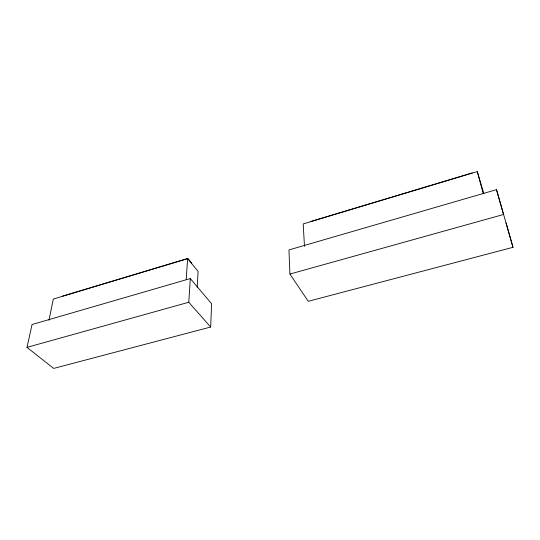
<?xml version="1.0" encoding="UTF-8"?>
<svg xmlns="http://www.w3.org/2000/svg" width="540" height="540" viewBox="0 0 540 540"><rect width="100%" height="100%" fill="white"/><g stroke="black" fill="none" stroke-linecap="round" stroke-linejoin="round"><path stroke-width="0.81" d="M210.668 327.031L211.626 303.77L190.31 278.572L32.049 324.526L27 347.369L53.69 368.422L210.668 327.031L188.771 302.258L190.31 278.572M197.201 287.185L198.099 271.404L187.63 258.674L53.312 299.059L48.978 320.22M186.179 279.612L187.63 258.674M62.62 296.102L187.907 258.424L191.835 263.209M310.493 221.555L472.264 172.908M483.894 193.752L477.299 171.578L303.197 223.925L304.479 246.348M513 247.32L496.496 189.655L288.954 249.925L289.926 274.057L308.259 301.3L513 247.32L506.027 222.818M27 347.369L188.771 302.258M289.926 274.057L503.564 214.481L496.496 189.655M477.299 171.578L483.111 193.273"/></g></svg>
